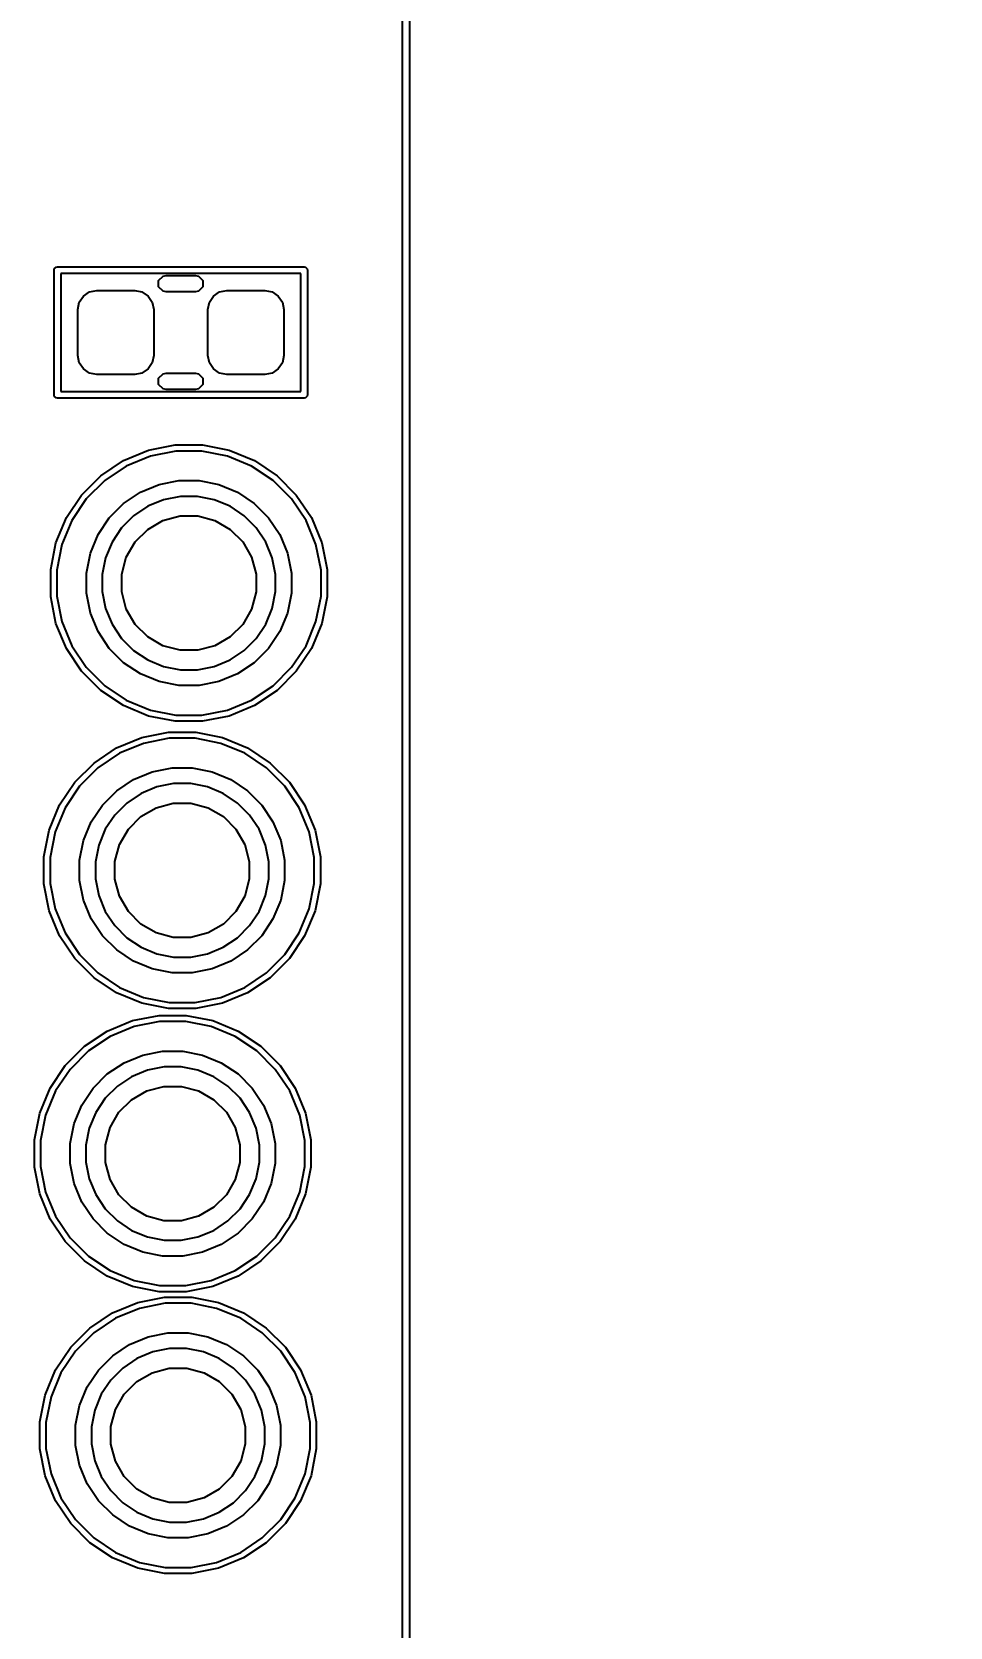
# Model space of a CAD drawing. Extents: x 76 to 193, y -170 to -23.
# Drawn here: x 162.28 to 169.05, y -145.15 to -133.38 of the extents above; entities that cross this region are included whole.
import ezdxf

# ---------------------------------------------------------------- set-up
doc = ezdxf.new("R2010")
doc.units = 0
doc.layers.get('0').update_dxf_attribs({"linetype": 'CONTINUOUS'})
doc.layers.get('Defpoints').update_dxf_attribs({"linetype": 'CONTINUOUS'})
doc.layers.add('BLACK', color=7, linetype='CONTINUOUS')
doc.dimstyles.get("Standard").update_dxf_attribs({"dimtxt": 3, "dimasz": 3, "dimexe": 0.18, "dimexo": 0.0625, "dimgap": 0.09, "dimtad": 0, "dimtih": 1, "dimtoh": 1, "dimzin": 0, "dimdsep": 46, "dimtxsty": 'Standard', "dimcen": 0.09, "dimclrd": 3, "dimclre": 3, "dimclrt": 3, "dimadec": 0, "dimazin": 0, "dimtfac": 1, "dimtofl": 0, "dimtmove": 0, "dimatfit": 3, "dimfxl": 1, "dimtolj": 1, "dimtzin": 0, "dimarcsym": 0})

# ---------------------------------------------------------------- blocks, each defined once
blk = doc.blocks.new('*D4')
at = {"color": 3, "linetype": 'Continuous', "lineweight": -2, "transparency": 16777216}
for p, q in [((163.081, -49.708), (176.105, -49.708)), ((175.925, -52.708), (175.925, -103.414)), ((175.925, -157.299), (175.925, -106.594)), ((163.067, -160.299), (176.105, -160.299))]:
    blk.add_line(p, q, dxfattribs=at)
at = {"color": 3, "linetype": 'Continuous', "transparency": 16777216}
for points in [[(175.425, -52.708), (176.425, -52.708), (175.925, -49.708)], [(175.425, -157.299), (176.425, -157.299), (175.925, -160.299)]]:
    blk.add_solid(points, dxfattribs=at)
at = {"layer": 'Defpoints', "color": 0, "linetype": 'Continuous', "transparency": 16777216}
for p in [(163.018, -49.708), (163.005, -160.299), (175.925, -160.299)]:
    blk.add_point(p, dxfattribs=at)
at = {"color": 3, "linetype": 'Continuous', "transparency": 16777216, "insert": (175.925, -105.004), "char_height": 3, "attachment_point": 5}
blk.add_mtext('\\A1;110.59', dxfattribs=at)
blk = doc.blocks.new('*D10')
at = {"color": 3, "linetype": 'Continuous', "lineweight": -2, "transparency": 16777216}
for p, q in [((162.339, -52.416), (172.444, -52.416)), ((172.264, -55.416), (172.264, -103.602)), ((172.264, -154.968), (172.264, -106.782)), ((162.373, -157.968), (172.444, -157.968))]:
    blk.add_line(p, q, dxfattribs=at)
at = {"color": 3, "linetype": 'Continuous', "transparency": 16777216}
for points in [[(171.764, -55.416), (172.764, -55.416), (172.264, -52.416)], [(171.764, -154.968), (172.764, -154.968), (172.264, -157.968)]]:
    blk.add_solid(points, dxfattribs=at)
at = {"layer": 'Defpoints', "color": 0, "linetype": 'Continuous', "transparency": 16777216}
for p in [(162.276, -52.416), (172.264, -52.416), (162.31, -157.968)]:
    blk.add_point(p, dxfattribs=at)
at = {"color": 3, "linetype": 'Continuous', "transparency": 16777216, "insert": (172.264, -105.192), "char_height": 3, "attachment_point": 5}
blk.add_mtext('\\A1;105.55', dxfattribs=at)

msp = doc.modelspace()

# ---------------------------------------------------------------- linework, layer by layer
at = {"layer": 'BLACK', "linetype": 'Continuous'}
for p, q in [((165.0115, -158.241999), (165.0115, -51.75159)), ((165.0615, -51.75159), (165.0615, -158.242)), ((162.4395, -135.13557), (162.441403, -135.126003)), ((162.4395, -136.05557), (162.4395, -135.13557)), ((162.441403, -135.126003), (162.454933, -135.112473)), ((162.454933, -135.112473), (162.4645, -135.11057)), ((162.4645, -135.11057), (164.2845, -135.11057)), ((164.2845, -135.11057), (164.294067, -135.112473)), ((164.294067, -135.112473), (164.307597, -135.126003)), ((164.307597, -135.126003), (164.3095, -135.13557)), ((164.3095, -135.13557), (164.3095, -136.05557)), ((162.4895, -135.16057), (162.4895, -136.03057)), ((164.2595, -135.16057), (162.4895, -135.16057)), ((163.211231, -135.212609), (163.243703, -135.180137)), ((163.211231, -135.258531), (163.211231, -135.212609)), ((163.243703, -135.291003), (163.211231, -135.258531)), ((163.243703, -135.180137), (163.266664, -135.17557)), ((163.266664, -135.17557), (163.482336, -135.17557)), ((163.482336, -135.17557), (163.505297, -135.180137)), ((163.505297, -135.180137), (163.537769, -135.212609)), ((163.537769, -135.258531), (163.505297, -135.291003)), ((163.537769, -135.212609), (163.537769, -135.258531)), ((164.2595, -136.03057), (164.2595, -135.16057)), ((162.6145, -135.42557), (162.625157, -135.371994)), ((162.6145, -135.42557), (162.625157, -135.371994)), ((162.625157, -135.371994), (162.655505, -135.326575)), ((162.625157, -135.371994), (162.655505, -135.326575)), ((162.655505, -135.326575), (162.700924, -135.296227)), ((162.655505, -135.326575), (162.700924, -135.296227)), ((162.700924, -135.296227), (162.7545, -135.28557)), ((162.700924, -135.296227), (162.7545, -135.28557)), ((162.7545, -135.28557), (163.0345, -135.28557)), ((162.7545, -135.28557), (163.0345, -135.28557)), ((163.0345, -135.28557), (163.088076, -135.296227)), ((163.0345, -135.28557), (163.088076, -135.296227)), ((163.088076, -135.296227), (163.133495, -135.326575)), ((163.088076, -135.296227), (163.133495, -135.326575)), ((163.133495, -135.326575), (163.163843, -135.371994)), ((163.133495, -135.326575), (163.163843, -135.371994)), ((163.163843, -135.371994), (163.1745, -135.42557)), ((163.163843, -135.371994), (163.1745, -135.42557)), ((163.266664, -135.29557), (163.243703, -135.291003)), ((163.482336, -135.29557), (163.266664, -135.29557)), ((163.505297, -135.291003), (163.482336, -135.29557)), ((163.5745, -135.42557), (163.585157, -135.371994)), ((163.5745, -135.42557), (163.585157, -135.371994)), ((163.585157, -135.371994), (163.615505, -135.326575)), ((163.585157, -135.371994), (163.615505, -135.326575)), ((163.615505, -135.326575), (163.660924, -135.296227)), ((163.615505, -135.326575), (163.660924, -135.296227)), ((163.660924, -135.296227), (163.7145, -135.28557)), ((163.660924, -135.296227), (163.7145, -135.28557)), ((163.7145, -135.28557), (163.9945, -135.28557)), ((163.7145, -135.28557), (163.9945, -135.28557)), ((163.9945, -135.28557), (164.048076, -135.296227)), ((163.9945, -135.28557), (164.048076, -135.296227)), ((164.048076, -135.296227), (164.093495, -135.326575)), ((164.048076, -135.296227), (164.093495, -135.326575)), ((164.093495, -135.326575), (164.123843, -135.371994)), ((164.093495, -135.326575), (164.123843, -135.371994)), ((164.123843, -135.371994), (164.1345, -135.42557)), ((164.123843, -135.371994), (164.1345, -135.42557)), ((162.6145, -135.76557), (162.6145, -135.42557)), ((162.6145, -135.76557), (162.6145, -135.42557)), ((163.1745, -135.42557), (163.1745, -135.76557)), ((163.1745, -135.42557), (163.1745, -135.76557)), ((163.5745, -135.76557), (163.5745, -135.42557)), ((163.5745, -135.76557), (163.5745, -135.42557)), ((164.1345, -135.42557), (164.1345, -135.76557)), ((164.1345, -135.42557), (164.1345, -135.76557)), ((162.625157, -135.819146), (162.6145, -135.76557)), ((162.625157, -135.819146), (162.6145, -135.76557)), ((162.655505, -135.864565), (162.625157, -135.819146)), ((162.655505, -135.864565), (162.625157, -135.819146)), ((163.163843, -135.819146), (163.133495, -135.864565)), ((163.163843, -135.819146), (163.133495, -135.864565)), ((163.1745, -135.76557), (163.163843, -135.819146)), ((163.1745, -135.76557), (163.163843, -135.819146)), ((163.585157, -135.819146), (163.5745, -135.76557)), ((163.585157, -135.819146), (163.5745, -135.76557)), ((163.615505, -135.864565), (163.585157, -135.819146)), ((163.615505, -135.864565), (163.585157, -135.819146)), ((164.123843, -135.819146), (164.093495, -135.864565)), ((164.123843, -135.819146), (164.093495, -135.864565)), ((164.1345, -135.76557), (164.123843, -135.819146)), ((164.1345, -135.76557), (164.123843, -135.819146)), ((162.700924, -135.894913), (162.655505, -135.864565)), ((162.700924, -135.894913), (162.655505, -135.864565)), ((162.7545, -135.90557), (162.700924, -135.894913)), ((162.7545, -135.90557), (162.700924, -135.894913)), ((163.0345, -135.90557), (162.7545, -135.90557)), ((163.0345, -135.90557), (162.7545, -135.90557)), ((163.088076, -135.894913), (163.0345, -135.90557)), ((163.088076, -135.894913), (163.0345, -135.90557)), ((163.133495, -135.864565), (163.088076, -135.894913)), ((163.133495, -135.864565), (163.088076, -135.894913)), ((163.211231, -135.932609), (163.243703, -135.900137)), ((163.211231, -135.978531), (163.211231, -135.932609)), ((163.243703, -136.011003), (163.211231, -135.978531)), ((163.243703, -135.900137), (163.266664, -135.89557)), ((163.266664, -135.89557), (163.482336, -135.89557)), ((163.482336, -135.89557), (163.505297, -135.900137)), ((163.505297, -135.900137), (163.537769, -135.932609)), ((163.537769, -135.978531), (163.505297, -136.011003)), ((163.537769, -135.932609), (163.537769, -135.978531)), ((163.660924, -135.894913), (163.615505, -135.864565)), ((163.660924, -135.894913), (163.615505, -135.864565)), ((163.7145, -135.90557), (163.660924, -135.894913)), ((163.7145, -135.90557), (163.660924, -135.894913)), ((163.9945, -135.90557), (163.7145, -135.90557)), ((163.9945, -135.90557), (163.7145, -135.90557)), ((164.048076, -135.894913), (163.9945, -135.90557)), ((164.048076, -135.894913), (163.9945, -135.90557)), ((164.093495, -135.864565), (164.048076, -135.894913)), ((164.093495, -135.864565), (164.048076, -135.894913)), ((162.441403, -136.065137), (162.4395, -136.05557)), ((162.454933, -136.078667), (162.441403, -136.065137)), ((162.4645, -136.08057), (162.454933, -136.078667)), ((164.2845, -136.08057), (162.4645, -136.08057)), ((162.4895, -136.03057), (164.2595, -136.03057)), ((163.266664, -136.01557), (163.243703, -136.011003)), ((163.482336, -136.01557), (163.266664, -136.01557)), ((163.505297, -136.011003), (163.482336, -136.01557)), ((164.294067, -136.078667), (164.2845, -136.08057)), ((164.307597, -136.065137), (164.294067, -136.078667)), ((164.3095, -136.05557), (164.307597, -136.065137)), ((163.136958, -136.464706), (163.334032, -136.425506)), ((163.334032, -136.425506), (163.534968, -136.425506)), ((163.534968, -136.425506), (163.732042, -136.464706)), ((162.784247, -136.653234), (162.951318, -136.541601)), ((162.951318, -136.541601), (163.136958, -136.464706)), ((163.150103, -136.508038), (162.972664, -136.581536)), ((163.338471, -136.47057), (163.150103, -136.508038)), ((163.530529, -136.47057), (163.338471, -136.47057)), ((163.718897, -136.508038), (163.530529, -136.47057)), ((163.896336, -136.581536), (163.718897, -136.508038)), ((163.732042, -136.464706), (163.917682, -136.541601)), ((163.917682, -136.541601), (164.084753, -136.653234)), ((162.642164, -136.795317), (162.784247, -136.653234)), ((162.972664, -136.581536), (162.812973, -136.688238)), ((164.056027, -136.688238), (163.896336, -136.581536)), ((164.084753, -136.653234), (164.226836, -136.795317)), ((162.530531, -136.962388), (162.642164, -136.795317)), ((162.812973, -136.688238), (162.677168, -136.824043)), ((162.952361, -136.858082), (163.076238, -136.77531)), ((163.076238, -136.77531), (163.213884, -136.718295)), ((163.213884, -136.718295), (163.360007, -136.68923)), ((163.360007, -136.68923), (163.508993, -136.68923)), ((163.508993, -136.68923), (163.655116, -136.718295)), ((163.655116, -136.718295), (163.792762, -136.77531)), ((163.792762, -136.77531), (163.916639, -136.858082)), ((164.191832, -136.824043), (164.056027, -136.688238)), ((164.226836, -136.795317), (164.338469, -136.962388)), ((162.677168, -136.824043), (162.570466, -136.983734)), ((162.847012, -136.963431), (162.952361, -136.858082)), ((163.131346, -136.878409), (163.026524, -136.948449)), ((163.247819, -136.830165), (163.131346, -136.878409)), ((163.371465, -136.80557), (163.247819, -136.830165)), ((163.497535, -136.80557), (163.371465, -136.80557)), ((163.621181, -136.830165), (163.497535, -136.80557)), ((163.737654, -136.878409), (163.621181, -136.830165)), ((163.842476, -136.948449), (163.737654, -136.878409)), ((163.916639, -136.858082), (164.021988, -136.963431)), ((164.298534, -136.983734), (164.191832, -136.824043)), ((162.453636, -137.148028), (162.530531, -136.962388)), ((162.570466, -136.983734), (162.496968, -137.161173)), ((162.76424, -137.087308), (162.847012, -136.963431)), ((162.937379, -137.037594), (162.867339, -137.142416)), ((163.026524, -136.948449), (162.937379, -137.037594)), ((163.130119, -137.048893), (163.243158, -136.98363)), ((163.243158, -136.98363), (163.369237, -136.949848)), ((163.369237, -136.949848), (163.499763, -136.949848)), ((163.499763, -136.949848), (163.625842, -136.98363)), ((163.625842, -136.98363), (163.738881, -137.048893)), ((163.931621, -137.037594), (163.842476, -136.948449)), ((164.001661, -137.142416), (163.931621, -137.037594)), ((164.021988, -136.963431), (164.10476, -137.087308)), ((164.372032, -137.161173), (164.298534, -136.983734)), ((164.338469, -136.962388), (164.415364, -137.148028)), ((162.414436, -137.345102), (162.453636, -137.148028)), ((162.707225, -137.224954), (162.76424, -137.087308)), ((162.867339, -137.142416), (162.819095, -137.258889)), ((162.97256, -137.254228), (163.037823, -137.141189)), ((163.037823, -137.141189), (163.130119, -137.048893)), ((163.738881, -137.048893), (163.831177, -137.141189)), ((163.831177, -137.141189), (163.89644, -137.254228)), ((164.049905, -137.258889), (164.001661, -137.142416)), ((164.10476, -137.087308), (164.161775, -137.224954)), ((164.415364, -137.148028), (164.454564, -137.345102)), ((162.496968, -137.161173), (162.4595, -137.349541)), ((162.67816, -137.371077), (162.707225, -137.224954)), ((162.819095, -137.258889), (162.7945, -137.382535)), ((162.938778, -137.380307), (162.97256, -137.254228)), ((163.89644, -137.254228), (163.930222, -137.380307)), ((164.0745, -137.382535), (164.049905, -137.258889)), ((164.161775, -137.224954), (164.19084, -137.371077)), ((164.4095, -137.349541), (164.372032, -137.161173)), ((162.414436, -137.349541), (162.414436, -137.345102)), ((162.414436, -137.546038), (162.414436, -137.349541)), ((162.4595, -137.349541), (162.4595, -137.541599)), ((162.67816, -137.382535), (162.67816, -137.371077)), ((162.67816, -137.520063), (162.67816, -137.382535)), ((162.7945, -137.382535), (162.7945, -137.508605)), ((162.938778, -137.510833), (162.938778, -137.380307)), ((163.930222, -137.380307), (163.930222, -137.510833)), ((164.0745, -137.508605), (164.0745, -137.382535)), ((164.19084, -137.371077), (164.19084, -137.520063)), ((164.4095, -137.541599), (164.4095, -137.349541)), ((164.454564, -137.345102), (164.454564, -137.546038)), ((162.7945, -137.508605), (162.819095, -137.632251)), ((162.97256, -137.636912), (162.938778, -137.510833)), ((163.930222, -137.510833), (163.89644, -137.636912)), ((164.049905, -137.632251), (164.0745, -137.508605)), ((162.453636, -137.743112), (162.414436, -137.546038)), ((162.4595, -137.541599), (162.496968, -137.729967)), ((162.707225, -137.666186), (162.67816, -137.520063)), ((164.19084, -137.520063), (164.161775, -137.666186)), ((164.372032, -137.729967), (164.4095, -137.541599)), ((164.454564, -137.546038), (164.415364, -137.743112)), ((162.530531, -137.928752), (162.453636, -137.743112)), ((162.496968, -137.729967), (162.570466, -137.907406)), ((162.76424, -137.803832), (162.707225, -137.666186)), ((162.819095, -137.632251), (162.867339, -137.748724)), ((163.037823, -137.749951), (162.97256, -137.636912)), ((163.89644, -137.636912), (163.831177, -137.749951)), ((164.001661, -137.748724), (164.049905, -137.632251)), ((164.161775, -137.666186), (164.10476, -137.803832)), ((164.298534, -137.907406), (164.372032, -137.729967)), ((164.415364, -137.743112), (164.338469, -137.928752)), ((162.847012, -137.927709), (162.76424, -137.803832)), ((162.867339, -137.748724), (162.937379, -137.853546)), ((162.937379, -137.853546), (163.026524, -137.942691)), ((163.130119, -137.842247), (163.037823, -137.749951)), ((163.243158, -137.90751), (163.130119, -137.842247)), ((163.738881, -137.842247), (163.625842, -137.90751)), ((163.831177, -137.749951), (163.738881, -137.842247)), ((163.842476, -137.942691), (163.931621, -137.853546)), ((163.931621, -137.853546), (164.001661, -137.748724)), ((164.10476, -137.803832), (164.021988, -137.927709)), ((162.642164, -138.095823), (162.530531, -137.928752)), ((162.570466, -137.907406), (162.677168, -138.067097)), ((162.952361, -138.033058), (162.847012, -137.927709)), ((163.026524, -137.942691), (163.131346, -138.012731)), ((163.369237, -137.941292), (163.243158, -137.90751)), ((163.499763, -137.941292), (163.369237, -137.941292)), ((163.625842, -137.90751), (163.499763, -137.941292)), ((163.737654, -138.012731), (163.842476, -137.942691)), ((164.021988, -137.927709), (163.916639, -138.033058)), ((164.191832, -138.067097), (164.298534, -137.907406)), ((164.338469, -137.928752), (164.226836, -138.095823)), ((162.784247, -138.237906), (162.642164, -138.095823)), ((162.677168, -138.067097), (162.812973, -138.202902)), ((163.076238, -138.11583), (162.952361, -138.033058)), ((163.131346, -138.012731), (163.247819, -138.060975)), ((163.247819, -138.060975), (163.371465, -138.08557)), ((163.371465, -138.08557), (163.497535, -138.08557)), ((163.497535, -138.08557), (163.621181, -138.060975)), ((163.621181, -138.060975), (163.737654, -138.012731)), ((163.916639, -138.033058), (163.792762, -138.11583)), ((164.056027, -138.202902), (164.191832, -138.067097)), ((164.226836, -138.095823), (164.084753, -138.237906)), ((162.812973, -138.202902), (162.972664, -138.309604)), ((163.213884, -138.172845), (163.076238, -138.11583)), ((163.360007, -138.20191), (163.213884, -138.172845)), ((163.508993, -138.20191), (163.360007, -138.20191)), ((163.655116, -138.172845), (163.508993, -138.20191)), ((163.792762, -138.11583), (163.655116, -138.172845)), ((163.896336, -138.309604), (164.056027, -138.202902)), ((162.951318, -138.349539), (162.784247, -138.237906)), ((162.972664, -138.309604), (163.150103, -138.383102)), ((163.718897, -138.383102), (163.896336, -138.309604)), ((164.084753, -138.237906), (163.917682, -138.349539)), ((163.136958, -138.426434), (162.951318, -138.349539)), ((163.334032, -138.465634), (163.136958, -138.426434)), ((163.150103, -138.383102), (163.338471, -138.42057)), ((163.338471, -138.42057), (163.530529, -138.42057)), ((163.530529, -138.42057), (163.718897, -138.383102)), ((163.732042, -138.426434), (163.534968, -138.465634)), ((163.917682, -138.349539), (163.732042, -138.426434)), ((163.086958, -138.584706), (163.284032, -138.545506)), ((163.284032, -138.545506), (163.484968, -138.545506)), ((163.534968, -138.465634), (163.334032, -138.465634)), ((163.484968, -138.545506), (163.682042, -138.584706)), ((162.734247, -138.773234), (162.901318, -138.661601)), ((162.901318, -138.661601), (163.086958, -138.584706)), ((163.100103, -138.628038), (162.922664, -138.701536)), ((163.288471, -138.59057), (163.100103, -138.628038)), ((163.480529, -138.59057), (163.288471, -138.59057)), ((163.668897, -138.628038), (163.480529, -138.59057)), ((163.846336, -138.701536), (163.668897, -138.628038)), ((163.682042, -138.584706), (163.867682, -138.661601)), ((163.867682, -138.661601), (164.034753, -138.773234)), ((162.592164, -138.915317), (162.734247, -138.773234)), ((162.922664, -138.701536), (162.762973, -138.808238)), ((164.006027, -138.808238), (163.846336, -138.701536)), ((164.034753, -138.773234), (164.176836, -138.915317)), ((162.480531, -139.082388), (162.592164, -138.915317)), ((162.762973, -138.808238), (162.627168, -138.944043)), ((162.902361, -138.978082), (163.026238, -138.89531)), ((163.026238, -138.89531), (163.163884, -138.838295)), ((163.163884, -138.838295), (163.310007, -138.80923)), ((163.310007, -138.80923), (163.458993, -138.80923)), ((163.458993, -138.80923), (163.605116, -138.838295)), ((163.605116, -138.838295), (163.742762, -138.89531)), ((163.742762, -138.89531), (163.866639, -138.978082)), ((164.141832, -138.944043), (164.006027, -138.808238)), ((164.176836, -138.915317), (164.288469, -139.082388)), ((162.627168, -138.944043), (162.520466, -139.103734)), ((162.797012, -139.083431), (162.902361, -138.978082)), ((163.081346, -138.998409), (162.976524, -139.068449)), ((163.197819, -138.950165), (163.081346, -138.998409)), ((163.321465, -138.92557), (163.197819, -138.950165)), ((163.447535, -138.92557), (163.321465, -138.92557)), ((163.571181, -138.950165), (163.447535, -138.92557)), ((163.687654, -138.998409), (163.571181, -138.950165)), ((163.792476, -139.068449), (163.687654, -138.998409)), ((163.866639, -138.978082), (163.971988, -139.083431)), ((164.248534, -139.103734), (164.141832, -138.944043)), ((162.403636, -139.268028), (162.480531, -139.082388)), ((162.520466, -139.103734), (162.446968, -139.281173)), ((162.71424, -139.207308), (162.797012, -139.083431)), ((162.887379, -139.157594), (162.817339, -139.262416)), ((162.976524, -139.068449), (162.887379, -139.157594)), ((163.080119, -139.168893), (163.193158, -139.10363)), ((163.193158, -139.10363), (163.319237, -139.069848)), ((163.319237, -139.069848), (163.449763, -139.069848)), ((163.449763, -139.069848), (163.575842, -139.10363)), ((163.575842, -139.10363), (163.688881, -139.168893)), ((163.881621, -139.157594), (163.792476, -139.068449)), ((163.951661, -139.262416), (163.881621, -139.157594)), ((163.971988, -139.083431), (164.05476, -139.207308)), ((164.322032, -139.281173), (164.248534, -139.103734)), ((164.288469, -139.082388), (164.365364, -139.268028)), ((162.364436, -139.465102), (162.403636, -139.268028)), ((162.657225, -139.344954), (162.71424, -139.207308)), ((162.817339, -139.262416), (162.769095, -139.378889)), ((162.92256, -139.374228), (162.987823, -139.261189)), ((162.987823, -139.261189), (163.080119, -139.168893)), ((163.688881, -139.168893), (163.781177, -139.261189)), ((163.781177, -139.261189), (163.84644, -139.374228)), ((163.999905, -139.378889), (163.951661, -139.262416)), ((164.05476, -139.207308), (164.111775, -139.344954)), ((164.365364, -139.268028), (164.404564, -139.465102)), ((162.446968, -139.281173), (162.4095, -139.469541)), ((162.62816, -139.491077), (162.657225, -139.344954)), ((162.769095, -139.378889), (162.7445, -139.502535)), ((162.888778, -139.500307), (162.92256, -139.374228)), ((163.84644, -139.374228), (163.880222, -139.500307)), ((164.0245, -139.502535), (163.999905, -139.378889)), ((164.111775, -139.344954), (164.14084, -139.491077)), ((164.3595, -139.469541), (164.322032, -139.281173)), ((162.364436, -139.469541), (162.364436, -139.465102)), ((162.364436, -139.666038), (162.364436, -139.469541)), ((162.4095, -139.469541), (162.4095, -139.661599)), ((162.62816, -139.502535), (162.62816, -139.491077)), ((162.62816, -139.640063), (162.62816, -139.502535)), ((162.7445, -139.502535), (162.7445, -139.628605)), ((162.888778, -139.630833), (162.888778, -139.500307)), ((163.880222, -139.500307), (163.880222, -139.630833)), ((164.0245, -139.628605), (164.0245, -139.502535)), ((164.14084, -139.491077), (164.14084, -139.640063)), ((164.3595, -139.661599), (164.3595, -139.469541)), ((164.404564, -139.465102), (164.404564, -139.666038)), ((162.7445, -139.628605), (162.769095, -139.752251)), ((163.999905, -139.752251), (164.0245, -139.628605)), ((162.403636, -139.863112), (162.364436, -139.666038)), ((162.4095, -139.661599), (162.446968, -139.849967)), ((162.657225, -139.786186), (162.62816, -139.640063)), ((162.92256, -139.756912), (162.888778, -139.630833)), ((163.880222, -139.630833), (163.84644, -139.756912)), ((164.14084, -139.640063), (164.111775, -139.786186)), ((164.322032, -139.849967), (164.3595, -139.661599)), ((164.404564, -139.666038), (164.365364, -139.863112)), ((162.480531, -140.048752), (162.403636, -139.863112)), ((162.446968, -139.849967), (162.520466, -140.027406)), ((162.71424, -139.923832), (162.657225, -139.786186)), ((162.769095, -139.752251), (162.817339, -139.868724)), ((162.987823, -139.869951), (162.92256, -139.756912)), ((163.84644, -139.756912), (163.781177, -139.869951)), ((163.951661, -139.868724), (163.999905, -139.752251)), ((164.111775, -139.786186), (164.05476, -139.923832)), ((164.248534, -140.027406), (164.322032, -139.849967)), ((164.365364, -139.863112), (164.288469, -140.048752)), ((162.797012, -140.047709), (162.71424, -139.923832)), ((162.817339, -139.868724), (162.887379, -139.973546)), ((162.887379, -139.973546), (162.976524, -140.062691)), ((163.080119, -139.962247), (162.987823, -139.869951)), ((163.193158, -140.02751), (163.080119, -139.962247)), ((163.688881, -139.962247), (163.575842, -140.02751)), ((163.781177, -139.869951), (163.688881, -139.962247)), ((163.792476, -140.062691), (163.881621, -139.973546)), ((163.881621, -139.973546), (163.951661, -139.868724)), ((164.05476, -139.923832), (163.971988, -140.047709)), ((162.592164, -140.215823), (162.480531, -140.048752)), ((162.520466, -140.027406), (162.627168, -140.187097)), ((162.902361, -140.153058), (162.797012, -140.047709)), ((162.976524, -140.062691), (163.081346, -140.132731)), ((163.319237, -140.061292), (163.193158, -140.02751)), ((163.449763, -140.061292), (163.319237, -140.061292)), ((163.575842, -140.02751), (163.449763, -140.061292)), ((163.687654, -140.132731), (163.792476, -140.062691)), ((163.971988, -140.047709), (163.866639, -140.153058)), ((164.141832, -140.187097), (164.248534, -140.027406)), ((164.288469, -140.048752), (164.176836, -140.215823)), ((162.734247, -140.357906), (162.592164, -140.215823)), ((162.627168, -140.187097), (162.762973, -140.322902)), ((163.026238, -140.23583), (162.902361, -140.153058)), ((163.081346, -140.132731), (163.197819, -140.180975)), ((163.197819, -140.180975), (163.321465, -140.20557)), ((163.321465, -140.20557), (163.447535, -140.20557)), ((163.447535, -140.20557), (163.571181, -140.180975)), ((163.571181, -140.180975), (163.687654, -140.132731)), ((163.866639, -140.153058), (163.742762, -140.23583)), ((164.006027, -140.322902), (164.141832, -140.187097)), ((164.176836, -140.215823), (164.034753, -140.357906)), ((162.762973, -140.322902), (162.922664, -140.429604)), ((163.163884, -140.292845), (163.026238, -140.23583)), ((163.310007, -140.32191), (163.163884, -140.292845)), ((163.458993, -140.32191), (163.310007, -140.32191)), ((163.605116, -140.292845), (163.458993, -140.32191)), ((163.742762, -140.23583), (163.605116, -140.292845)), ((163.846336, -140.429604), (164.006027, -140.322902)), ((162.901318, -140.469539), (162.734247, -140.357906)), ((162.922664, -140.429604), (163.100103, -140.503102)), ((163.668897, -140.503102), (163.846336, -140.429604)), ((164.034753, -140.357906), (163.867682, -140.469539)), ((163.086958, -140.546434), (162.901318, -140.469539)), ((163.284032, -140.585634), (163.086958, -140.546434)), ((163.100103, -140.503102), (163.288471, -140.54057)), ((163.288471, -140.54057), (163.480529, -140.54057)), ((163.480529, -140.54057), (163.668897, -140.503102)), ((163.682042, -140.546434), (163.484968, -140.585634)), ((163.867682, -140.469539), (163.682042, -140.546434)), ((162.831318, -140.751601), (163.016958, -140.674706)), ((163.016958, -140.674706), (163.214032, -140.635506)), ((163.218471, -140.68057), (163.030103, -140.718038)), ((163.214032, -140.635506), (163.414968, -140.635506)), ((163.410529, -140.68057), (163.218471, -140.68057)), ((163.484968, -140.585634), (163.284032, -140.585634)), ((163.598897, -140.718038), (163.410529, -140.68057)), ((163.414968, -140.635506), (163.612042, -140.674706)), ((163.612042, -140.674706), (163.797682, -140.751601)), ((162.664247, -140.863234), (162.831318, -140.751601)), ((162.852664, -140.791536), (162.692973, -140.898238)), ((163.030103, -140.718038), (162.852664, -140.791536)), ((163.776336, -140.791536), (163.598897, -140.718038)), ((163.936027, -140.898238), (163.776336, -140.791536)), ((163.797682, -140.751601), (163.964753, -140.863234)), ((162.522164, -141.005317), (162.664247, -140.863234)), ((162.692973, -140.898238), (162.557168, -141.034043)), ((163.093884, -140.928295), (163.240007, -140.89923)), ((163.240007, -140.89923), (163.388993, -140.89923)), ((163.388993, -140.89923), (163.535116, -140.928295)), ((164.071832, -141.034043), (163.936027, -140.898238)), ((163.964753, -140.863234), (164.106836, -141.005317)), ((162.410531, -141.172388), (162.522164, -141.005317)), ((162.557168, -141.034043), (162.450466, -141.193734)), ((162.832361, -141.068082), (162.956238, -140.98531)), ((162.956238, -140.98531), (163.093884, -140.928295)), ((163.127819, -141.040165), (163.011346, -141.088409)), ((163.251465, -141.01557), (163.127819, -141.040165)), ((163.377535, -141.01557), (163.251465, -141.01557)), ((163.501181, -141.040165), (163.377535, -141.01557)), ((163.617654, -141.088409), (163.501181, -141.040165)), ((163.535116, -140.928295), (163.672762, -140.98531)), ((163.672762, -140.98531), (163.796639, -141.068082)), ((164.178534, -141.193734), (164.071832, -141.034043)), ((164.106836, -141.005317), (164.218469, -141.172388)), ((162.727012, -141.173431), (162.832361, -141.068082)), ((162.906524, -141.158449), (162.817379, -141.247594)), ((163.011346, -141.088409), (162.906524, -141.158449)), ((163.123158, -141.19363), (163.249237, -141.159848)), ((163.249237, -141.159848), (163.379763, -141.159848)), ((163.379763, -141.159848), (163.505842, -141.19363)), ((163.722476, -141.158449), (163.617654, -141.088409)), ((163.811621, -141.247594), (163.722476, -141.158449)), ((163.796639, -141.068082), (163.901988, -141.173431)), ((162.333636, -141.358028), (162.410531, -141.172388)), ((162.450466, -141.193734), (162.376968, -141.371173)), ((162.64424, -141.297308), (162.727012, -141.173431)), ((162.817379, -141.247594), (162.747339, -141.352416)), ((162.917823, -141.351189), (163.010119, -141.258893)), ((163.010119, -141.258893), (163.123158, -141.19363)), ((163.505842, -141.19363), (163.618881, -141.258893)), ((163.618881, -141.258893), (163.711177, -141.351189)), ((163.881661, -141.352416), (163.811621, -141.247594)), ((163.901988, -141.173431), (163.98476, -141.297308)), ((164.252032, -141.371173), (164.178534, -141.193734)), ((164.218469, -141.172388), (164.295364, -141.358028)), ((162.294436, -141.555102), (162.333636, -141.358028)), ((162.376968, -141.371173), (162.3395, -141.559541)), ((162.587225, -141.434954), (162.64424, -141.297308)), ((162.747339, -141.352416), (162.699095, -141.468889)), ((162.85256, -141.464228), (162.917823, -141.351189)), ((163.711177, -141.351189), (163.77644, -141.464228)), ((163.929905, -141.468889), (163.881661, -141.352416)), ((163.98476, -141.297308), (164.041775, -141.434954)), ((164.2895, -141.559541), (164.252032, -141.371173)), ((164.295364, -141.358028), (164.334564, -141.555102)), ((162.55816, -141.581077), (162.587225, -141.434954)), ((162.699095, -141.468889), (162.6745, -141.592535)), ((162.818778, -141.590307), (162.85256, -141.464228)), ((163.77644, -141.464228), (163.810222, -141.590307)), ((163.9545, -141.592535), (163.929905, -141.468889)), ((164.041775, -141.434954), (164.07084, -141.581077)), ((162.294436, -141.559541), (162.294436, -141.555102)), ((162.294436, -141.756038), (162.294436, -141.559541)), ((162.3395, -141.559541), (162.3395, -141.751599)), ((162.55816, -141.592535), (162.55816, -141.581077)), ((162.55816, -141.730063), (162.55816, -141.592535)), ((162.6745, -141.592535), (162.6745, -141.718605)), ((162.818778, -141.720833), (162.818778, -141.590307)), ((163.810222, -141.590307), (163.810222, -141.720833)), ((163.9545, -141.718605), (163.9545, -141.592535)), ((164.07084, -141.581077), (164.07084, -141.730063)), ((164.2895, -141.751599), (164.2895, -141.559541)), ((164.334564, -141.555102), (164.334564, -141.756038)), ((162.587225, -141.876186), (162.55816, -141.730063)), ((162.6745, -141.718605), (162.699095, -141.842251)), ((162.85256, -141.846912), (162.818778, -141.720833)), ((163.810222, -141.720833), (163.77644, -141.846912)), ((163.929905, -141.842251), (163.9545, -141.718605)), ((164.07084, -141.730063), (164.041775, -141.876186)), ((162.333636, -141.953112), (162.294436, -141.756038)), ((162.3395, -141.751599), (162.376968, -141.939967)), ((162.699095, -141.842251), (162.747339, -141.958724)), ((162.917823, -141.959951), (162.85256, -141.846912)), ((163.77644, -141.846912), (163.711177, -141.959951)), ((163.881661, -141.958724), (163.929905, -141.842251)), ((164.252032, -141.939967), (164.2895, -141.751599)), ((164.334564, -141.756038), (164.295364, -141.953112)), ((162.410531, -142.138752), (162.333636, -141.953112)), ((162.376968, -141.939967), (162.450466, -142.117406)), ((162.64424, -142.013832), (162.587225, -141.876186)), ((162.747339, -141.958724), (162.817379, -142.063546)), ((163.010119, -142.052247), (162.917823, -141.959951)), ((163.711177, -141.959951), (163.618881, -142.052247)), ((163.811621, -142.063546), (163.881661, -141.958724)), ((164.041775, -141.876186), (163.98476, -142.013832)), ((164.178534, -142.117406), (164.252032, -141.939967)), ((164.295364, -141.953112), (164.218469, -142.138752)), ((162.727012, -142.137709), (162.64424, -142.013832)), ((162.817379, -142.063546), (162.906524, -142.152691)), ((163.123158, -142.11751), (163.010119, -142.052247)), ((163.618881, -142.052247), (163.505842, -142.11751)), ((163.722476, -142.152691), (163.811621, -142.063546)), ((163.98476, -142.013832), (163.901988, -142.137709)), ((162.522164, -142.305823), (162.410531, -142.138752)), ((162.450466, -142.117406), (162.557168, -142.277097)), ((162.832361, -142.243058), (162.727012, -142.137709)), ((162.906524, -142.152691), (163.011346, -142.222731)), ((163.249237, -142.151292), (163.123158, -142.11751)), ((163.379763, -142.151292), (163.249237, -142.151292)), ((163.505842, -142.11751), (163.379763, -142.151292)), ((163.617654, -142.222731), (163.722476, -142.152691)), ((163.901988, -142.137709), (163.796639, -142.243058)), ((164.071832, -142.277097), (164.178534, -142.117406)), ((164.218469, -142.138752), (164.106836, -142.305823)), ((162.664247, -142.447906), (162.522164, -142.305823)), ((162.557168, -142.277097), (162.692973, -142.412902)), ((162.956238, -142.32583), (162.832361, -142.243058)), ((163.093884, -142.382845), (162.956238, -142.32583)), ((163.011346, -142.222731), (163.127819, -142.270975)), ((163.127819, -142.270975), (163.251465, -142.29557)), ((163.251465, -142.29557), (163.377535, -142.29557)), ((163.377535, -142.29557), (163.501181, -142.270975)), ((163.501181, -142.270975), (163.617654, -142.222731)), ((163.672762, -142.32583), (163.535116, -142.382845)), ((163.796639, -142.243058), (163.672762, -142.32583)), ((163.936027, -142.412902), (164.071832, -142.277097)), ((164.106836, -142.305823), (163.964753, -142.447906)), ((162.831318, -142.559539), (162.664247, -142.447906)), ((162.692973, -142.412902), (162.852664, -142.519604)), ((163.240007, -142.41191), (163.093884, -142.382845)), ((163.388993, -142.41191), (163.240007, -142.41191)), ((163.535116, -142.382845), (163.388993, -142.41191)), ((163.776336, -142.519604), (163.936027, -142.412902)), ((163.964753, -142.447906), (163.797682, -142.559539)), ((163.016958, -142.636434), (162.831318, -142.559539)), ((162.852664, -142.519604), (163.030103, -142.593102)), ((163.598897, -142.593102), (163.776336, -142.519604)), ((163.797682, -142.559539), (163.612042, -142.636434)), ((163.214032, -142.675634), (163.016958, -142.636434)), ((163.030103, -142.593102), (163.218471, -142.63057)), ((163.414968, -142.675634), (163.214032, -142.675634)), ((163.218471, -142.63057), (163.410529, -142.63057)), ((163.410529, -142.63057), (163.598897, -142.593102)), ((163.612042, -142.636434), (163.414968, -142.675634)), ((162.871318, -142.831601), (163.056958, -142.754706)), ((163.070103, -142.798038), (162.892664, -142.871536)), ((163.056958, -142.754706), (163.254032, -142.715506)), ((163.258471, -142.76057), (163.070103, -142.798038)), ((163.254032, -142.715506), (163.454968, -142.715506)), ((163.450529, -142.76057), (163.258471, -142.76057)), ((163.638897, -142.798038), (163.450529, -142.76057)), ((163.454968, -142.715506), (163.652042, -142.754706)), ((163.816336, -142.871536), (163.638897, -142.798038)), ((163.652042, -142.754706), (163.837682, -142.831601)), ((162.704247, -142.943234), (162.871318, -142.831601)), ((162.892664, -142.871536), (162.732973, -142.978238)), ((163.976027, -142.978238), (163.816336, -142.871536)), ((163.837682, -142.831601), (164.004753, -142.943234)), ((162.562164, -143.085317), (162.704247, -142.943234)), ((162.732973, -142.978238), (162.597168, -143.114043)), ((162.996238, -143.06531), (163.133884, -143.008295)), ((163.133884, -143.008295), (163.280007, -142.97923)), ((163.280007, -142.97923), (163.428993, -142.97923)), ((163.428993, -142.97923), (163.575116, -143.008295)), ((163.575116, -143.008295), (163.712762, -143.06531)), ((164.111832, -143.114043), (163.976027, -142.978238)), ((164.004753, -142.943234), (164.146836, -143.085317)), ((162.450531, -143.252388), (162.562164, -143.085317)), ((162.597168, -143.114043), (162.490466, -143.273734)), ((162.767012, -143.253431), (162.872361, -143.148082)), ((162.872361, -143.148082), (162.996238, -143.06531)), ((163.167819, -143.120165), (163.051346, -143.168409)), ((163.291465, -143.09557), (163.167819, -143.120165)), ((163.417535, -143.09557), (163.291465, -143.09557)), ((163.541181, -143.120165), (163.417535, -143.09557)), ((163.657654, -143.168409), (163.541181, -143.120165)), ((163.712762, -143.06531), (163.836639, -143.148082)), ((163.836639, -143.148082), (163.941988, -143.253431)), ((164.218534, -143.273734), (164.111832, -143.114043)), ((164.146836, -143.085317), (164.258469, -143.252388)), ((162.373636, -143.438028), (162.450531, -143.252388)), ((162.490466, -143.273734), (162.416968, -143.451173)), ((162.68424, -143.377308), (162.767012, -143.253431)), ((162.946524, -143.238449), (162.857379, -143.327594)), ((163.051346, -143.168409), (162.946524, -143.238449)), ((163.050119, -143.338893), (163.163158, -143.27363)), ((163.163158, -143.27363), (163.289237, -143.239848)), ((163.289237, -143.239848), (163.419763, -143.239848)), ((163.419763, -143.239848), (163.545842, -143.27363)), ((163.545842, -143.27363), (163.658881, -143.338893)), ((163.762476, -143.238449), (163.657654, -143.168409)), ((163.851621, -143.327594), (163.762476, -143.238449)), ((163.941988, -143.253431), (164.02476, -143.377308)), ((164.292032, -143.451173), (164.218534, -143.273734)), ((164.258469, -143.252388), (164.335364, -143.438028)), ((162.627225, -143.514954), (162.68424, -143.377308)), ((162.857379, -143.327594), (162.787339, -143.432416)), ((162.957823, -143.431189), (163.050119, -143.338893)), ((163.658881, -143.338893), (163.751177, -143.431189)), ((163.921661, -143.432416), (163.851621, -143.327594)), ((164.02476, -143.377308), (164.081775, -143.514954)), ((162.334436, -143.635102), (162.373636, -143.438028)), ((162.416968, -143.451173), (162.3795, -143.639541)), ((162.59816, -143.661077), (162.627225, -143.514954)), ((162.787339, -143.432416), (162.739095, -143.548889)), ((162.89256, -143.544228), (162.957823, -143.431189)), ((163.751177, -143.431189), (163.81644, -143.544228)), ((163.969905, -143.548889), (163.921661, -143.432416)), ((164.081775, -143.514954), (164.11084, -143.661077)), ((164.3295, -143.639541), (164.292032, -143.451173)), ((164.335364, -143.438028), (164.374564, -143.635102)), ((162.739095, -143.548889), (162.7145, -143.672535)), ((162.858778, -143.670307), (162.89256, -143.544228)), ((163.81644, -143.544228), (163.850222, -143.670307)), ((163.9945, -143.672535), (163.969905, -143.548889)), ((162.334436, -143.639541), (162.334436, -143.635102)), ((162.334436, -143.836038), (162.334436, -143.639541)), ((162.3795, -143.639541), (162.3795, -143.831599)), ((162.59816, -143.672535), (162.59816, -143.661077)), ((162.59816, -143.810063), (162.59816, -143.672535)), ((162.7145, -143.672535), (162.7145, -143.798605)), ((162.858778, -143.800833), (162.858778, -143.670307)), ((163.850222, -143.670307), (163.850222, -143.800833)), ((163.9945, -143.798605), (163.9945, -143.672535)), ((164.11084, -143.661077), (164.11084, -143.810063)), ((164.3295, -143.831599), (164.3295, -143.639541)), ((164.374564, -143.635102), (164.374564, -143.836038)), ((162.373636, -144.033112), (162.334436, -143.836038)), ((162.3795, -143.831599), (162.416968, -144.019967)), ((162.627225, -143.956186), (162.59816, -143.810063)), ((162.7145, -143.798605), (162.739095, -143.922251)), ((162.89256, -143.926912), (162.858778, -143.800833)), ((163.850222, -143.800833), (163.81644, -143.926912)), ((163.969905, -143.922251), (163.9945, -143.798605)), ((164.11084, -143.810063), (164.081775, -143.956186)), ((164.292032, -144.019967), (164.3295, -143.831599)), ((164.374564, -143.836038), (164.335364, -144.033112)), ((162.68424, -144.093832), (162.627225, -143.956186)), ((162.739095, -143.922251), (162.787339, -144.038724)), ((162.957823, -144.039951), (162.89256, -143.926912)), ((163.81644, -143.926912), (163.751177, -144.039951)), ((163.921661, -144.038724), (163.969905, -143.922251)), ((164.081775, -143.956186), (164.02476, -144.093832)), ((162.450531, -144.218752), (162.373636, -144.033112)), ((162.416968, -144.019967), (162.490466, -144.197406)), ((162.767012, -144.217709), (162.68424, -144.093832)), ((162.787339, -144.038724), (162.857379, -144.143546)), ((163.050119, -144.132247), (162.957823, -144.039951)), ((163.751177, -144.039951), (163.658881, -144.132247)), ((163.851621, -144.143546), (163.921661, -144.038724)), ((164.02476, -144.093832), (163.941988, -144.217709)), ((164.218534, -144.197406), (164.292032, -144.019967)), ((164.335364, -144.033112), (164.258469, -144.218752)), ((162.562164, -144.385823), (162.450531, -144.218752)), ((162.490466, -144.197406), (162.597168, -144.357097)), ((162.872361, -144.323058), (162.767012, -144.217709)), ((162.857379, -144.143546), (162.946524, -144.232691)), ((163.163158, -144.19751), (163.050119, -144.132247)), ((163.289237, -144.231292), (163.163158, -144.19751)), ((163.545842, -144.19751), (163.419763, -144.231292)), ((163.658881, -144.132247), (163.545842, -144.19751)), ((163.762476, -144.232691), (163.851621, -144.143546)), ((163.941988, -144.217709), (163.836639, -144.323058)), ((164.111832, -144.357097), (164.218534, -144.197406)), ((164.258469, -144.218752), (164.146836, -144.385823)), ((162.996238, -144.40583), (162.872361, -144.323058)), ((162.946524, -144.232691), (163.051346, -144.302731)), ((163.051346, -144.302731), (163.167819, -144.350975)), ((163.419763, -144.231292), (163.289237, -144.231292)), ((163.541181, -144.350975), (163.657654, -144.302731)), ((163.657654, -144.302731), (163.762476, -144.232691)), ((163.836639, -144.323058), (163.712762, -144.40583)), ((162.704247, -144.527906), (162.562164, -144.385823)), ((162.597168, -144.357097), (162.732973, -144.492902)), ((163.133884, -144.462845), (162.996238, -144.40583)), ((163.167819, -144.350975), (163.291465, -144.37557)), ((163.291465, -144.37557), (163.417535, -144.37557)), ((163.417535, -144.37557), (163.541181, -144.350975)), ((163.712762, -144.40583), (163.575116, -144.462845)), ((163.976027, -144.492902), (164.111832, -144.357097)), ((164.146836, -144.385823), (164.004753, -144.527906)), ((162.871318, -144.639539), (162.704247, -144.527906)), ((162.732973, -144.492902), (162.892664, -144.599604)), ((163.280007, -144.49191), (163.133884, -144.462845)), ((163.428993, -144.49191), (163.280007, -144.49191)), ((163.575116, -144.462845), (163.428993, -144.49191)), ((163.816336, -144.599604), (163.976027, -144.492902)), ((164.004753, -144.527906), (163.837682, -144.639539)), ((163.056958, -144.716434), (162.871318, -144.639539)), ((162.892664, -144.599604), (163.070103, -144.673102)), ((163.070103, -144.673102), (163.258471, -144.71057)), ((163.450529, -144.71057), (163.638897, -144.673102)), ((163.638897, -144.673102), (163.816336, -144.599604)), ((163.837682, -144.639539), (163.652042, -144.716434)), ((163.254032, -144.755634), (163.056958, -144.716434)), ((163.454968, -144.755634), (163.254032, -144.755634)), ((163.258471, -144.71057), (163.450529, -144.71057)), ((163.652042, -144.716434), (163.454968, -144.755634))]:
    msp.add_line(p, q, dxfattribs=at)

# ---------------------------------------------------------------- dimensions: what is measured, and where the dimension line sits
at = {"linetype": 'Continuous'}
for base, p1, p2, picture, middle in [((175.925265, -160.299), (163.01811, -49.7082), (163.004501, -160.299), '*D4', (175.925265, -105.0036)), ((172.26394, -52.41557), (162.310201, -157.96797), (162.276001, -52.41557), '*D10', (172.26394, -105.19177))]:
    dim = msp.add_linear_dim(base=base, p1=p1, p2=p2, angle=90, dimstyle='Standard', dxfattribs=at)
    dim.commit()
    dim.dimension.update_dxf_attribs({"geometry": picture, "text_midpoint": middle})

doc.saveas('drawing.dxf')
